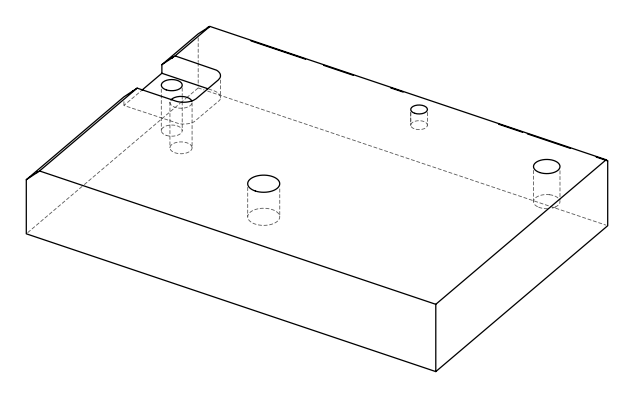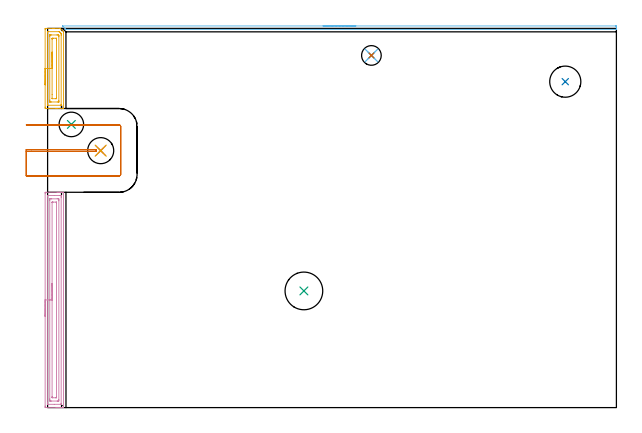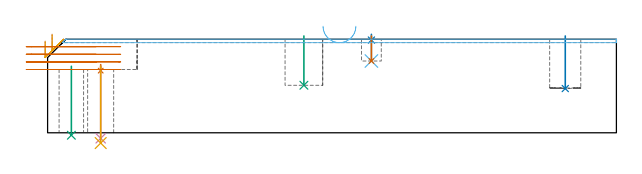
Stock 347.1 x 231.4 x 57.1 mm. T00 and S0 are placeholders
(PLAN: 13 operations, 9 tool changes, 12.4 min)
(1 SPOT_DRILL | STEP1HOLE_1 | NXT0321_9005460120000 | 0.03 min | 2008 mm3)
(2 SPOT_DRILL_1 | STEP1POCKET | NXT0321_9005460120000 | 0.03 min | 1 mm3)
(3 INDEXABLE_INSERT_DRILL_THROUGH_HOLE_FROM_SOLID | STEP1HOLE | UGT0302_001 | 0.17 min | 10073 mm3)
(4 DRILL_THROUGH_HOLE_INTO_CENTER | STEP1HOLE_1 | NXT0301_074 | 0.18 min | 3246 mm3)
(5 DRILL_TO_ENLARGE_THROUGH_HOLE | STEP1HOLE_1 | UGT0301_241 | 0.19 min | 6065 mm3)
(6 DRILL_BLIND_HOLE_INTO_CENTER | STEP1POCKET | NXT0301_049 | 0.06 min | 587 mm3)
(7 DRILL_TO_ENLARGE_BLIND_HOLE | STEP1POCKET | UGT0301_373 | 0.06 min | 913 mm3)
(8 INDEXABLE_INSERT_DRILL_BLIND_HOLE_FROM_SOLID | STEP1POCKET_1 | NXT0302_009 | 0.13 min | 8459 mm3)
(9 INDEXABLE_INSERT_DRILL_BLIND_HOLE_FROM_SOLID_1 | STEP1POCKET_2 | UGT0302_002 | 0.12 min | 11665 mm3)
(10 AREA_MILL | FG_CHAMFER_SURFACE | UGT0205_001 | 4.48 min | 8638 mm3)
(11 AREA_MILL_1 | FG_CHAMFER_SURFACE_1 | UGT0205_001 | 1.83 min | 3459 mm3)
(12 AREA_MILL_2 | FG_CHAMFER_SURFACE_2 | UGT0205_001 | 2.85 min | 742 mm3)
(13 MILL_SLOT | SLOT_PARTIAL_RECTANGULAR | UGT0201_104 | Follow Part, ap 5, ae 75% | 2.22 min | 42943 mm3)
(TOOL NXT0321_9005460120000 | NC Spot Drill, 142deg, 12mm, Carbide, Uncoated | D12 PA142 FL30 Z2)
(TOOL UGT0302_001 | Indexable Insert Drill 15mm | D15 PA180 FL50 Z2)
(TOOL NXT0301_074 | Carbide Drill 10.3mm [860.1-1030-031A1-MM 2214] | D10.3 PA140 FL55 Z2)
(TOOL UGT0301_241 | Twist Drill 15.9 mm | D15.9 PA118 FL120 Z2)
(TOOL NXT0301_049 | Carbide Drill 7.8mm [860.1-0780-039A1-MM 2214] | D7.8 PA140 FL53 Z2)
(TOOL UGT0301_373 | Twist Drill Flat Bottom 12 mm | D12 PA180 FL101 Z2)
(TOOL NXT0302_009 | Index. Insert Drill 19mm [880-D1900L25-05] | D19 PA176 FL95 Z2)
(TOOL UGT0302_002 | Indexable Insert Drill 23mm | D23 PA180 FL50 Z2)
(TOOL UGT0205_001 | Chamfer Mill 20 x 3 x 45 deg. | D20 FL50 Z2)
(TOOL UGT0201_104 | End Mill 20 mm | D20 FL22 Z2)
(OP 1 SPOT_DRILL)
G17 G21 G94 G90
T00 M6
G54
G17 G0 G90 X32.4 Y156.8 S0 M3
G43 Z67.1 H0
G94 G81 G98 Z37.916 F250. R41.6
G80
M5
M2
(OP 2 SPOT_DRILL_1)
G17 G21 G94 G90
T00 M6
G54
G17 G0 G90 X197.6 Y214.9 S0 M3
G43 Z67.1 H0
G94 G81 G98 Z56.579 F250. R60.1
G80
M5
M2
(OP 3 INDEXABLE_INSERT_DRILL_THROUGH_HOLE_FROM_SOLID)
G17 G21 G94 G90
T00 M6
G54
G17 G0 G90 X14.5 Y172.8 S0 M3
G43 Z67.1 H0
G94 G81 G98 Z-1.5 F250. R40.6
G80
M5
M2
(OP 4 DRILL_THROUGH_HOLE_INTO_CENTER)
G17 G21 G94 G90
T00 M6
G54
G17 G0 G90 X32.4 Y156.8 S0 M3
G43 Z67.1 H1
G94 G73 G98 Z-3.374 F250. Q8.395 R40.6
G80
M5
M2
(OP 5 DRILL_TO_ENLARGE_THROUGH_HOLE)
G17 G21 G94 G90
T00 M6
G54
G17 G0 G90 X32.4 Y156.8 S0 M3
G43 Z67.1 H0
G94 G81 G98 Z-6.277 F250. R40.6
G80
M5
M2
(OP 6 DRILL_BLIND_HOLE_INTO_CENTER)
G17 G21 G94 G90
T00 M6
G54
G17 G0 G90 X197.6 Y214.9 S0 M3
G43 Z67.1 H1
G94 G81 G98 Z43.8 F250. R59.1
G80
M5
M2
(OP 7 DRILL_TO_ENLARGE_BLIND_HOLE)
G17 G21 G94 G90
T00 M6
G54
G17 G0 G90 X197.6 Y214.9 S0 M3
G43 Z67.1 H0
G94 G81 G98 Z43.8 F250. R59.1
G80
M5
M2
(OP 8 INDEXABLE_INSERT_DRILL_BLIND_HOLE_FROM_SOLID)
G17 G21 G94 G90
T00 M6
G54
G17 G0 G90 X315.9 Y198.9 S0 M3
G43 Z67.1 H1
G94 G81 G98 Z27. F250. R59.1
G80
M5
M2
(OP 9 INDEXABLE_INSERT_DRILL_BLIND_HOLE_FROM_SOLID_1)
G17 G21 G94 G90
T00 M6
G54
G17 G0 G90 X156.4 Y71.2 S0 M3
G43 Z67.1 H0
G94 G81 G98 Z29. F250. R59.1
G80
M5
M2
(OP 10 AREA_MILL)
G17 G21 G94 G90
T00 M6
G54
G17 G0 G90 X-1.5 Y55.7 S1061 M3
G43 Z67.1 H0
Z55.9
G94 G1 Y55.738 Z55.028 F250.
Y55.852 Z54.163
Y56.041 Z53.312
Y56.303 Z52.48
Y56.637 Z51.674
Y57.04 Z50.9
Y57.509 Z50.164
Y58.04 Z49.472
Y58.629 Z48.829
Y59.272 Z48.24
Y59.964 Z47.708
Y60.7 Z47.24
Y61.474 Z46.837
Y62.28 Z46.503
Y63.112 Z46.241
Y63.964 Z46.052
Y64.828 Z45.938
Y65.7 Z45.9
Y130.803
X-1.497 Y131.161 Z45.901
X-1.493 Y131.39 Z45.905
X-1.147 Y131.396 Z46.25
X-0.562 Y131.4 Z46.835
X5.849 Z53.243
X6.428 Z53.825
X6.723 Z54.12
X7.302 Z54.699
X7.598 Z54.994
X8.189 Z55.588
X9.461 Z56.86
X9.582 Y131.398 Z56.974
X9.697 Y131.39 Z57.088
X9.7 Y131.249 Z57.1
Y0.151
X9.697 Y0.01 Z57.088
X9.582 Y0.002 Z56.974
X9.461 Y0. Z56.86
X8.755 Z56.155
X8.189 Z55.588
X7.598 Z54.994
X7.302 Z54.699
X6.723 Z54.12
X6.428 Z53.825
X5.849 Z53.243
X5.264 Z52.659
X-1.147 Y0.001 Z46.25
X-1.493 Y0.01 Z45.904
X-1.498 Y0.239 Z45.901
X-1.5 Y0.597 Z45.9
Y0.957
Y65.7
X-0.086 Z47.314
X-0.085 Y128.829 Z47.315
X-0.084 Y129.02 Z47.316
X-0.08 Y129.369 Z47.32
X-0.079 Y129.384 Z47.321
X-0.06 Y129.39 Z47.34
X0.006 Y129.395 Z47.406
X0.105 Y129.399 Z47.505
X4.1 Y129.4 Z51.5
X7.598 Z54.998
X8.1 Y129.399 Z55.5
X8.236 Y129.395 Z55.636
X8.261 Y129.392 Z55.661
X8.279 Y129.387 Z55.679
X8.28 Y129.358 Z55.68
X8.284 Y129.211 Z55.684
X8.285 Y129.02 Z55.685
X8.286 Y128.318 Z55.686
X8.285 Y2.571 Z55.685
X8.284 Y2.38 Z55.684
X8.28 Y2.031 Z55.68
X8.279 Y2.016 Z55.679
X8.26 Y2.01 Z55.66
X8.194 Y2.005 Z55.594
X8.095 Y2.001 Z55.495
X4.1 Y2. Z51.5
X0.602 Z48.002
X0.1 Y2.001 Z47.5
X-0.036 Y2.005 Z47.364
X-0.061 Y2.008 Z47.339
X-0.079 Y2.013 Z47.321
X-0.08 Y2.042 Z47.32
X-0.084 Y2.189 Z47.316
X-0.085 Y2.38 Z47.315
X-0.086 Y3.082 Z47.314
Y65.7
X1.328 Z48.728
X1.329 Y126.495 Z48.729
X1.334 Y127.236 Z48.734
X1.336 Y127.38 Z48.736
X1.477 Y127.39 Z48.877
X2.191 Y127.399 Z49.591
X2.351 Y127.4 Z49.751
X5.849 Z53.249
X6.566 Y127.397 Z53.966
X6.723 Y127.39 Z54.123
X6.865 Y127.378 Z54.265
X6.868 Y127.236 Z54.268
X6.87 Y127.086 Z54.27
X6.871 Y126.344 Z54.271
X6.872 Y126.193 Z54.272
X6.871 Y4.905 Z54.271
X6.866 Y4.164 Z54.266
X6.864 Y4.02 Z54.264
X6.723 Y4.01 Z54.123
X6.009 Y4.001 Z53.409
X5.849 Y4. Z53.249
X2.351 Z49.751
X1.634 Y4.003 Z49.034
X1.477 Y4.01 Z48.877
X1.335 Y4.022 Z48.735
X1.332 Y4.164 Z48.732
X1.33 Y4.314 Z48.73
X1.328 Y5.056 Z48.728
Y5.207
Y65.7
X2.743 Z50.143
Y125.053
X2.744 Y125.217 Z50.144
X2.747 Y125.348 Z50.147
X2.749 Y125.383 Z50.149
X2.764 Y125.39 Z50.164
X2.814 Y125.394 Z50.214
X3.226 Y125.4 Z50.626
X3.277 Z50.677
X5.026 Z52.426
X5.379 Y125.39 Z52.779
X5.451 Y125.381 Z52.851
X5.454 Y125.331 Z52.854
X5.456 Y125.277 Z52.856
X5.457 Y124.96 Z52.857
Y124.561
Y6.347
X5.456 Y6.183 Z52.856
X5.453 Y6.052 Z52.853
X5.451 Y6.017 Z52.851
X5.436 Y6.01 Z52.836
X5.386 Y6.006 Z52.786
X4.974 Y6. Z52.374
X4.923 Z52.323
X3.174 Y6.001 Z50.574
X2.821 Y6.01 Z50.221
X2.749 Y6.019 Z50.149
X2.746 Y6.069 Z50.146
X2.744 Y6.123 Z50.144
X2.743 Y6.44 Z50.143
Y6.839
Y65.7
Y66.572 Z50.181
Y67.437 Z50.295
Y68.288 Z50.483
Y69.12 Z50.746
Y69.926 Z51.08
Y70.7 Z51.482
Y71.436 Z51.951
Y72.128 Z52.482
Y72.771 Z53.072
Y73.36 Z53.715
Y73.892 Z54.407
Y74.36 Z55.143
Y74.763 Z55.916
Y75.097 Z56.722
Y75.359 Z57.554
Y75.548 Z58.406
Y75.662 Z59.271
Y75.7 Z60.143
G0 Z67.1
M5
M2
(OP 11 AREA_MILL_1)
G17 G21 G94 G90
T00 M6
G54
G17 G0 G90 X-1.5 Y196.95 S1061 M3
G43 Z67.1 H0
Z55.9
G94 G1 Y196.988 Z55.028 F250.
Y197.102 Z54.163
Y197.291 Z53.312
Y197.553 Z52.48
Y197.887 Z51.674
Y198.29 Z50.9
Y198.758 Z50.164
Y199.29 Z49.472
Y199.879 Z48.829
Y200.522 Z48.24
Y201.214 Z47.708
Y201.95 Z47.24
Y202.724 Z46.837
Y203.53 Z46.503
Y204.362 Z46.241
Y205.214 Z46.052
Y206.078 Z45.938
Y206.95 Z45.9
X-1.499 Y230.88 Z45.901
X-1.496 Y231.234 Z45.902
X-1.491 Y231.39 Z45.905
X-1.147 Y231.4 Z46.249
X3.226 Z50.619
X3.949 Z51.347
X4.1 Z51.498
X7.296 Z54.695
X7.598 Y231.398 Z54.995
X7.601 Y231.397 Z54.999
X7.677 Y231.324 Z55.076
X9.585 Y229.414 Z56.984
X9.697 Y229.295 Z57.089
X9.7 Y229.108 Z57.1
Y182.576
X9.697 Y182.51 Z57.09
X9.578 Y182.5 Z56.976
X5.698 Z53.096
X4.974 Z52.368
X-1.147 Y182.501 Z46.249
X-1.491 Y182.51 Z45.905
X-1.498 Y183.02 Z45.902
X-1.5 Y183.378 Z45.9
Y206.95
X-0.086 Z47.314
X-0.085 Y229.108 Z47.315
X-0.084 Y229.282 Z47.316
X-0.081 Y229.368 Z47.319
X-0.08 Y229.383 Z47.32
X-0.055 Y229.39 Z47.345
X0.026 Y229.394 Z47.426
X0.315 Y229.399 Z47.715
X6.723 Z54.123
X7.012 Y229.397 Z54.412
X7.094 Y229.394 Z54.494
X7.143 Y229.39 Z54.543
X7.167 Y229.371 Z54.567
X7.259 Y229.285 Z54.659
X7.442 Y229.108 Z54.842
X7.598 Y228.953 Z54.998
X7.961 Y228.589 Z55.361
X8.143 Y228.404 Z55.543
X8.234 Y228.309 Z55.634
X8.276 Y228.263 Z55.676
X8.279 Y228.222 Z55.679
X8.285 Y227.525 Z55.685
Y227.335
Y184.792
X8.284 Y184.618 Z55.684
X8.281 Y184.532 Z55.681
X8.28 Y184.517 Z55.68
X8.256 Y184.51 Z55.656
X8.174 Y184.506 Z55.574
X7.885 Y184.501 Z55.285
X0.602 Z48.002
X0.013 Y184.504 Z47.413
X-0.053 Y184.51 Z47.347
X-0.079 Y184.517 Z47.321
X-0.082 Y184.599 Z47.318
X-0.084 Y184.792 Z47.316
X-0.086 Y185.489 Z47.314
Y185.678
Y206.95
X1.328 Z48.728
Y226.599
X1.331 Y227.335 Z48.731
X1.333 Y227.371 Z48.733
X1.334 Y227.384 Z48.734
X1.35 Y227.39 Z48.75
X1.415 Y227.398 Z48.815
X1.477 Y227.399 Z48.877
X2.287 Y227.4 Z49.687
X5.785 Z53.185
X5.849 Z53.249
X6.663 Y227.396 Z54.063
X6.689 Y227.39 Z54.089
X6.723 Y227.368 Z54.123
X6.763 Y227.335 Z54.163
X6.807 Y227.286 Z54.207
X6.865 Y227.217 Z54.265
X6.867 Y227.19 Z54.267
X6.871 Y226.449 Z54.271
Y226.299
Y187.301
X6.869 Y186.565 Z54.269
X6.867 Y186.529 Z54.267
X6.866 Y186.516 Z54.266
X6.85 Y186.51 Z54.25
X6.785 Y186.502 Z54.185
X6.723 Y186.501 Z54.123
X5.913 Y186.5 Z53.313
X2.415 Z49.815
X1.54 Y186.501 Z48.94
X1.477 Y186.504 Z48.877
X1.413 Y186.51 Z48.813
X1.335 Y186.524 Z48.735
X1.333 Y186.565 Z48.733
X1.331 Y186.713 Z48.731
X1.329 Y187.451 Z48.729
X1.328 Y187.601 Z48.728
Y206.95
X2.743 Z50.143
Y224.676
X2.744 Y225.164 Z50.144
X2.747 Y225.328 Z50.147
X2.749 Y225.38 Z50.149
X2.78 Y225.39 Z50.18
X2.869 Y225.394 Z50.269
X3.226 Y225.399 Z50.626
X3.386 Y225.4 Z50.786
X5.136 Y225.399 Z52.536
X5.354 Y225.39 Z52.754
X5.451 Y225.384 Z52.851
X5.452 Y225.331 Z52.852
X5.456 Y225.074 Z52.856
X5.457 Y224.676 Z52.857
Y224.187
Y189.224
X5.456 Y188.736 Z52.856
X5.453 Y188.572 Z52.853
X5.451 Y188.52 Z52.851
X5.42 Y188.51 Z52.82
X5.331 Y188.506 Z52.731
X4.974 Y188.501 Z52.374
X4.814 Y188.5 Z52.214
X3.064 Y188.501 Z50.464
X2.846 Y188.51 Z50.246
X2.749 Y188.516 Z50.149
X2.748 Y188.569 Z50.148
X2.744 Y188.826 Z50.144
X2.743 Y190.996 Z50.143
Y206.95
Y207.822 Z50.181
Y208.686 Z50.295
Y209.538 Z50.483
Y210.37 Z50.746
Y211.176 Z51.08
Y211.95 Z51.482
Y212.686 Z51.951
Y213.378 Z52.482
Y214.021 Z53.072
Y214.61 Z53.715
Y215.142 Z54.407
Y215.61 Z55.143
Y216.013 Z55.916
Y216.347 Z56.722
Y216.609 Z57.554
Y216.798 Z58.406
Y216.912 Z59.271
Y216.95 Z60.143
G0 Z67.1
M5
M2
(OP 12 AREA_MILL_2)
G17 G21 G94 G90
T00 M6
G54
G17 G0 G90 X168.1 Y232.9 S1061 M3
G43 Z67.1 H0
Z65.
G94 G1 X168.138 Z64.128 F250.
X168.252 Z63.263
X168.441 Z62.412
X168.703 Z61.58
X169.037 Z60.774
X169.44 Z60.
X169.908 Z59.264
X170.44 Z58.572
X171.029 Z57.929
X171.672 Z57.34
X172.364 Z56.808
X173.1 Z56.34
X173.874 Z55.937
X174.68 Z55.603
X175.512 Z55.341
X176.364 Z55.152
X177.228 Z55.038
X178.1 Z55.
X346.483
X346.628 Y232.899 Z55.001
X346.93 Y232.896 Z55.004
X347.098 Y232.891 Z55.005
X347.1 Y232.636 Z55.26
Y232.296 Z55.599
Y231.615 Z56.284
Y231.261 Z56.639
Y230.86 Z57.031
X347.09 Y230.803 Z57.088
X346.93 Y230.8 Z57.1
X11.504
X11.196 Y230.804 Z57.09
X10.596 Y231.404 Z56.496
X9.419 Y232.58 Z55.319
X9.256 Y232.742 Z55.155
X9.121 Y232.881 Z55.016
X9.117 Y232.895 Z55.003
X9.121 Y232.899 Z54.999
X178.1 Y232.9 Z55.
X178.972 Z55.038
X179.836 Z55.152
X180.688 Z55.341
X181.52 Z55.603
X182.326 Z55.937
X183.1 Z56.34
X183.836 Z56.808
X184.528 Z57.34
X185.171 Z57.929
X185.76 Z58.572
X186.292 Z59.264
X186.76 Z60.
X187.163 Z60.774
X187.497 Z61.58
X187.759 Z62.412
X187.948 Z63.263
X188.062 Z64.128
X188.1 Z65.
G0 Z67.1
M5
M2
(OP 13 MILL_SLOT)
G17 G21 G94 G90
T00 M6
G54
G17 G0 G90 X-13. Y156.4 S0 M3
G43 Z67.2 H0
Z52.55
G94 G1 X-10. F250.
X29.6 F500.
Y157.5
X-10.
X-13. F250.
Y141.4
X-10.
X43.6 F500.
G3 X44.6 Y142.4 R1.
G1 Y171.5
G3 X43.6 Y172.5 R1.
G1 X-10.
X-13. F250.
G0 Y156.4 Z47.9
G1 X-10.
X29.6 F500.
Y157.5
X-10.
X-13. F250.
Y141.4
X-10.
X43.6 F500.
G3 X44.6 Y142.4 R1.
G1 Y171.5
G3 X43.6 Y172.5 R1.
G1 X-10.
X-13. F250.
G0 Y156.4 Z43.25
G1 X-10.
X29.6 F500.
Y157.5
X-10.
X-13. F250.
Y141.4
X-10.
X43.6 F500.
G3 X44.6 Y142.4 R1.
G1 Y171.5
G3 X43.6 Y172.5 R1.
G1 X-10.
X-13. F250.
G0 Y156.4 Z38.6
G1 X-10.
X29.6 F500.
Y157.5
X-10.
X-13. F250.
Y141.4
X-10.
X43.6 F500.
G3 X44.6 Y142.4 R1.
G1 Y171.5
G3 X43.6 Y172.5 R1.
G1 X-10.
X-13. F250.
G0 Z67.2
M5
M2
